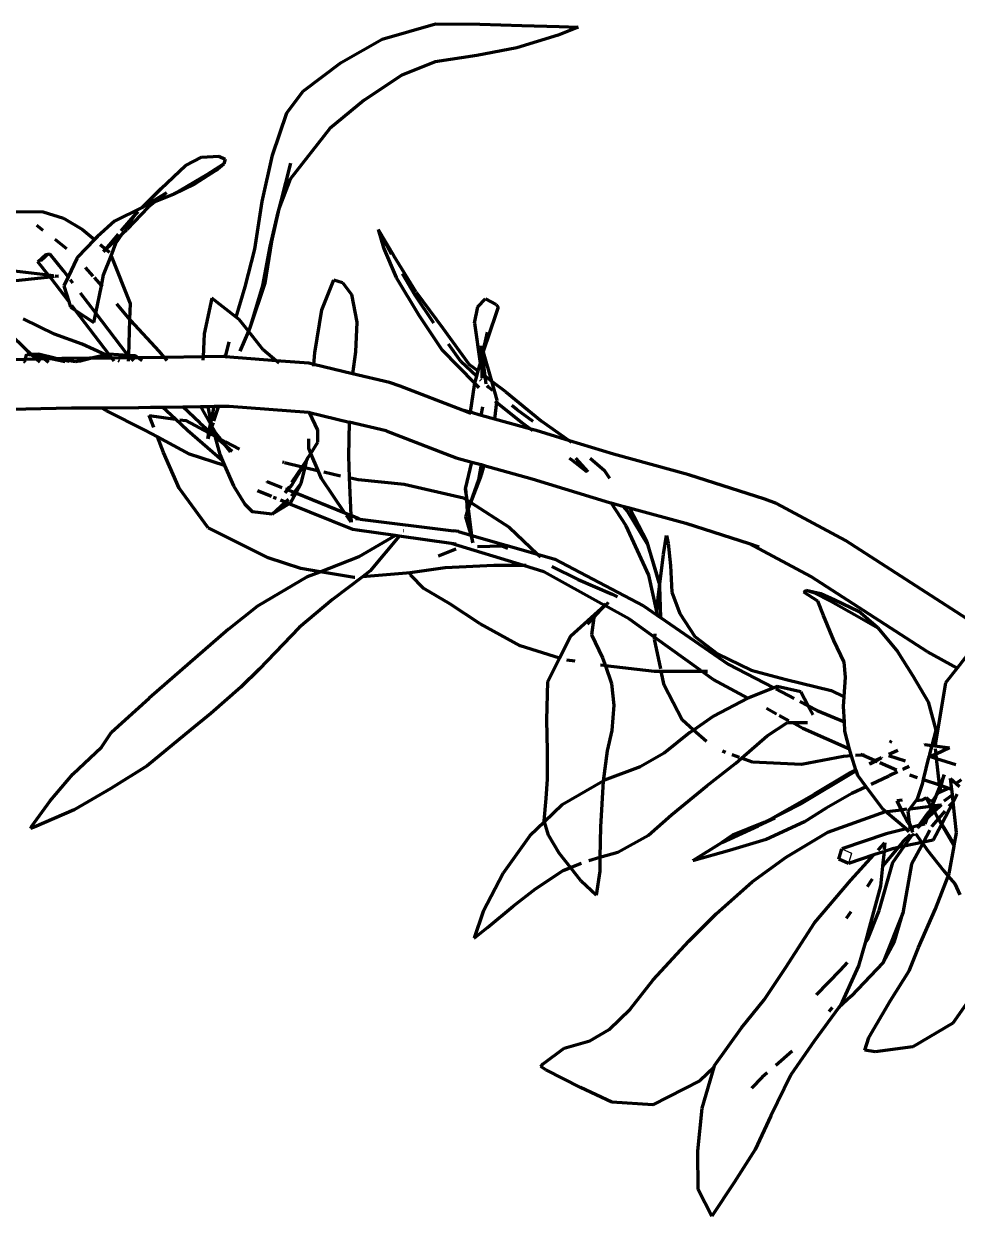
# Model space of a CAD drawing. Header units: millimetres. Extents: x 4307 to 31003, y 2809 to 20009.
# Drawn here: x 7816.6 to 7930.5, y 17349.3 to 17494.8 of the extents above; entities that cross this region are included whole.
import ezdxf

# ---------------------------------------------------------------- set-up
doc = ezdxf.new("R2010")
doc.units = ezdxf.units.MM
doc.layers.add('ProfileEdges', color=7, linetype='Continuous')

msp = doc.modelspace()

# ---------------------------------------------------------------- linework, layer by layer
for p, q in [((7819.78, 17466.75), (7818.79, 17465.86)), ((7818.79, 17465.86), (7818.31, 17465.77)), ((7916.43, 17394.14), (7917.6, 17393.6)), ((7917.6, 17393.6), (7917.23, 17392.33))]:
    msp.add_line(p, q)
at = {"layer": 'ProfileEdges', "lineweight": 211}
for p, q in [((7860.32, 17492.95), (7866.85, 17494.82)), ((7866.85, 17494.82), (7872.26, 17494.8)), ((7872.26, 17494.8), (7877.38, 17494.61)), ((7877.38, 17494.61), (7881.95, 17494.49)), ((7884.24, 17494.42), (7881.8, 17493.43)), ((7881.95, 17494.49), (7884.24, 17494.42)), ((7855.33, 17490.09), (7860.32, 17492.95)), ((7881.8, 17493.43), (7876.76, 17491.89)), ((7871.89, 17490.96), (7866.82, 17490.18)), ((7876.76, 17491.89), (7871.89, 17490.96)), ((7850.71, 17486.61), (7855.33, 17490.09)), ((7866.82, 17490.18), (7862.72, 17488.54)), ((7862.72, 17488.54), (7858.14, 17485.5)), ((7848.71, 17483.97), (7850.71, 17486.61)), ((7858.14, 17485.5), (7853.93, 17482.03)), ((7846.97, 17478.78), (7848.71, 17483.97)), ((7853.93, 17482.03), (7849.1, 17475.87)), ((7836.33, 17477.53), (7838.28, 17478.55)), ((7838.28, 17478.55), (7840.4, 17478.68)), ((7841.01, 17477.73), (7838.99, 17476.45)), ((7840.03, 17476.92), (7841.01, 17477.73)), ((7840.4, 17478.68), (7841.17, 17478.29)), ((7841.17, 17478.29), (7841.01, 17477.73)), ((7845.69, 17473.13), (7846.97, 17478.78)), ((7849.15, 17477.83), (7847.97, 17473.19)), ((7833.37, 17474.72), (7836.33, 17477.53)), ((7838.99, 17476.45), (7834.91, 17474.05)), ((7840.03, 17476.92), (7837.42, 17475.27)), ((7837.42, 17475.27), (7834.91, 17474.05)), ((7849.1, 17475.87), (7847.74, 17472.23)), ((7831.04, 17472.41), (7833.37, 17474.72)), ((7831.24, 17472.51), (7834.06, 17474.25)), ((7832.6, 17473.08), (7834.06, 17474.25)), ((7834.91, 17474.05), (7832.6, 17473.08)), ((7815.27, 17471.9), (7818.95, 17471.89)), ((7818.95, 17471.89), (7821.46, 17471.12)), ((7831.04, 17472.41), (7827.65, 17470.75)), ((7831.79, 17472.43), (7829.16, 17469.73)), ((7830.26, 17471.64), (7830.55, 17471.92)), ((7831.24, 17472.51), (7831.04, 17472.41)), ((7832.6, 17473.08), (7831.24, 17472.51)), ((7831.79, 17472.43), (7832.6, 17473.08)), ((7844.79, 17467.3), (7845.69, 17473.13)), ((7847.74, 17472.23), (7846.81, 17468.26)), ((7847.74, 17472.23), (7847.59, 17471.84)), ((7847.97, 17473.19), (7847.74, 17472.23)), ((7821.46, 17471.12), (7823.77, 17469.74)), ((7827.65, 17470.75), (7825.58, 17468.88)), ((7828.5, 17469.57), (7830.26, 17471.64)), ((7828.94, 17469.68), (7830.26, 17471.64)), ((7847.59, 17471.84), (7846.61, 17467.64)), ((7818.14, 17470.23), (7818.94, 17469.62)), ((7823.77, 17469.74), (7825.22, 17468.5)), ((7826.63, 17467.31), (7828.63, 17469.23)), ((7826.63, 17467.31), (7828.14, 17469.16)), ((7827.85, 17468.07), (7828.63, 17469.23)), ((7828.63, 17469.23), (7829.16, 17469.73)), ((7828.63, 17469.23), (7828.86, 17469.56)), ((7861.47, 17466.72), (7859.85, 17469.7)), ((7859.85, 17469.7), (7861.77, 17466.5)), ((7859.85, 17469.7), (7860.5, 17467.47)), ((7820.38, 17468.53), (7821.83, 17467.42)), ((7825.22, 17468.5), (7823.17, 17466.34)), ((7825.58, 17468.88), (7825.22, 17468.5)), ((7825.93, 17467.9), (7826.63, 17467.31)), ((7827.25, 17466.52), (7827.85, 17468.07)), ((7846.61, 17467.64), (7845.75, 17462.87)), ((7846.81, 17468.26), (7846.01, 17463.15)), ((7818.31, 17465.77), (7819.3, 17466.66)), ((7819.3, 17466.66), (7819.78, 17466.75)), ((7821.48, 17464.64), (7819.78, 17466.75)), ((7823.09, 17466.18), (7822, 17463.95)), ((7823.02, 17466.25), (7823.09, 17466.18)), ((7823.17, 17466.34), (7823.09, 17466.18)), ((7826.32, 17467.02), (7826.63, 17467.31)), ((7826.34, 17464.17), (7827.25, 17466.52)), ((7826.63, 17467.31), (7827.07, 17466.94)), ((7827.25, 17466.52), (7829.57, 17460.69)), ((7843.63, 17462.71), (7844.79, 17467.3)), ((7860.5, 17467.47), (7862.05, 17463.88)), ((7864.48, 17462.09), (7861.77, 17466.5)), ((7814.74, 17464.76), (7819.59, 17464.18)), ((7819.59, 17464.18), (7818.31, 17465.77)), ((7822, 17463.95), (7821.48, 17464.64)), ((7824.07, 17465.09), (7825.04, 17464.01)), ((7819.8, 17463.92), (7814.46, 17463.34)), ((7819.59, 17464.18), (7820.2, 17464.11)), ((7819.8, 17463.92), (7819.59, 17464.18)), ((7820.31, 17463.98), (7819.8, 17463.92)), ((7819.99, 17463.69), (7819.8, 17463.92)), ((7822.08, 17460.93), (7819.99, 17463.69)), ((7820.41, 17464.08), (7820.83, 17464.03)), ((7820.83, 17464.03), (7820.43, 17463.99)), ((7822, 17463.95), (7821.47, 17462.86)), ((7822.6, 17463.17), (7822.29, 17463.57)), ((7825.17, 17463.86), (7826.07, 17462.86)), ((7826.07, 17462.86), (7826.34, 17464.17)), ((7846.01, 17463.15), (7844.18, 17457.71)), ((7852.99, 17459.9), (7854.44, 17463.57)), ((7854.44, 17463.57), (7855.51, 17463.25)), ((7855.51, 17463.25), (7856.61, 17461.8)), ((7862.05, 17463.88), (7864.83, 17459.25)), ((7864.31, 17461.73), (7862.83, 17464.32)), ((7821.47, 17462.86), (7822.08, 17460.93)), ((7825.38, 17459.51), (7823.54, 17461.93)), ((7825.38, 17459.51), (7826.07, 17462.86)), ((7826.07, 17462.86), (7826.16, 17462.76)), ((7842.52, 17459.01), (7843.63, 17462.71)), ((7845.75, 17462.87), (7844.18, 17457.71)), ((7856.61, 17461.8), (7857.23, 17458.39)), ((7866.64, 17458.27), (7864.31, 17461.73)), ((7864.48, 17462.09), (7867.72, 17457.69)), ((7822.08, 17460.93), (7822.3, 17460.24)), ((7822.3, 17460.24), (7822.92, 17459.83)), ((7822.92, 17459.83), (7822.45, 17460.44)), ((7827.91, 17460.66), (7829.51, 17458.72)), ((7829.57, 17460.69), (7829.51, 17458.72)), ((7839.53, 17461.34), (7838.62, 17456.99)), ((7842.52, 17459.01), (7839.53, 17461.34)), ((7871.62, 17458.27), (7872, 17460.27)), ((7872, 17460.27), (7872.94, 17461.27)), ((7872.94, 17461.27), (7874.26, 17460.58)), ((7874.48, 17460.24), (7874.19, 17459.37)), ((7874.26, 17460.58), (7874.48, 17460.24)), ((7816.82, 17455.11), (7812.99, 17458.83)), ((7820.35, 17456.96), (7816.52, 17458.81)), ((7822.92, 17459.83), (7825.14, 17458.37)), ((7826.99, 17454.52), (7822.92, 17459.83)), ((7825.14, 17458.37), (7825.38, 17459.51)), ((7829.26, 17454.41), (7825.38, 17459.51)), ((7842.88, 17458.73), (7842.52, 17459.01)), ((7852.12, 17454.68), (7852.99, 17459.9)), ((7864.83, 17459.25), (7867.66, 17455.01)), ((7874.19, 17459.37), (7872.66, 17454.83)), ((7829.51, 17458.72), (7829.37, 17454.35)), ((7829.51, 17458.72), (7829.61, 17458.6)), ((7829.61, 17458.6), (7833.09, 17454.86)), ((7844.01, 17457.31), (7842.88, 17458.73)), ((7844.01, 17457.31), (7842.96, 17454.85)), ((7844.18, 17457.71), (7844.01, 17457.31)), ((7845.83, 17455.04), (7844.01, 17457.31)), ((7857.23, 17458.39), (7857.1, 17454.79)), ((7867.72, 17457.69), (7870.95, 17453.26)), ((7871.62, 17458.27), (7872.28, 17453.39)), ((7823.72, 17455.73), (7820.35, 17456.96)), ((7838.62, 17456.99), (7838.48, 17454.17)), ((7841.2, 17454.19), (7841.66, 17455.99)), ((7872.66, 17454.83), (7873.21, 17457.2)), ((7816.78, 17453.86), (7816.99, 17454.52)), ((7817.47, 17454.51), (7816.82, 17455.11)), ((7816.99, 17454.52), (7817.47, 17454.51)), ((7816.99, 17454.52), (7817.55, 17454.44)), ((7817.47, 17454.51), (7818.38, 17454.49)), ((7817.55, 17454.44), (7817.47, 17454.51)), ((7817.6, 17454.4), (7817.55, 17454.44)), ((7818.14, 17453.89), (7817.6, 17454.4)), ((7818.83, 17454.15), (7817.6, 17454.4)), ((7817.6, 17454.4), (7818.67, 17454.27)), ((7820.4, 17454.01), (7818.38, 17454.49)), ((7818.38, 17454.49), (7818.67, 17454.27)), ((7826.58, 17454.42), (7823.72, 17455.73)), ((7824.62, 17454), (7826.58, 17454.42)), ((7826.58, 17454.42), (7824.91, 17454)), ((7826.96, 17454.52), (7826.58, 17454.42)), ((7827.27, 17454.1), (7826.58, 17454.42)), ((7826.99, 17454.52), (7826.96, 17454.52)), ((7829.32, 17454.36), (7826.99, 17454.52)), ((7827.27, 17454.1), (7826.99, 17454.52)), ((7829.32, 17454.36), (7829.26, 17454.41)), ((7833.09, 17454.86), (7833.73, 17454.1)), ((7847.39, 17453.7), (7845.83, 17455.04)), ((7852.01, 17453.24), (7852.12, 17454.68)), ((7857.1, 17454.79), (7856.73, 17452.11)), ((7867.66, 17455.01), (7871.61, 17450.96)), ((7869.93, 17453.61), (7868.45, 17455.71)), ((7872.58, 17454.4), (7872.28, 17453.39)), ((7872.59, 17454.51), (7872.47, 17455.53)), ((7872.47, 17455.53), (7872.66, 17454.83)), ((7872.53, 17452.07), (7872.58, 17454.4)), ((7872.58, 17454.4), (7872.59, 17454.47)), ((7872.9, 17451.8), (7872.58, 17454.4)), ((7872.59, 17454.51), (7872.62, 17454.63)), ((7872.59, 17454.47), (7872.59, 17454.51)), ((7872.65, 17454.73), (7872.62, 17454.63)), ((7872.67, 17454.8), (7872.65, 17454.73)), ((7872.65, 17454.73), (7873.67, 17451.22)), ((7872.66, 17454.83), (7872.67, 17454.8)), ((7816.78, 17453.86), (7811.71, 17453.75)), ((7816.7, 17453.61), (7816.78, 17453.86)), ((7816.8, 17453.47), (7816.7, 17453.61)), ((7818.14, 17453.89), (7816.78, 17453.86)), ((7819.13, 17453.92), (7818.14, 17453.89)), ((7818.56, 17453.51), (7818.14, 17453.89)), ((7818.67, 17454.27), (7818.83, 17454.15)), ((7818.67, 17454.27), (7820.4, 17454.01)), ((7819.9, 17453.93), (7818.83, 17454.15)), ((7818.83, 17454.15), (7819.13, 17453.92)), ((7819.9, 17453.93), (7819.13, 17453.92)), ((7819.13, 17453.92), (7819.63, 17453.53)), ((7820.64, 17453.95), (7819.9, 17453.93)), ((7821.65, 17453.58), (7819.9, 17453.93)), ((7820.64, 17453.95), (7820.4, 17454.01)), ((7820.76, 17453.95), (7820.64, 17453.95)), ((7821.24, 17453.96), (7820.76, 17453.95)), ((7822.14, 17453.59), (7820.76, 17453.95)), ((7820.76, 17453.95), (7822.95, 17453.62)), ((7824.62, 17454), (7821.24, 17453.96)), ((7822.95, 17453.62), (7824.62, 17454)), ((7824.91, 17454), (7823.36, 17453.61)), ((7824.91, 17454), (7824.62, 17454)), ((7827.34, 17454.02), (7824.91, 17454)), ((7827.34, 17454.02), (7827.27, 17454.1)), ((7829.36, 17454.04), (7827.34, 17454.02)), ((7827.62, 17453.65), (7827.34, 17454.02)), ((7828.26, 17453.65), (7828.1, 17453.73)), ((7829.37, 17454.35), (7829.32, 17454.36)), ((7829.37, 17454.31), (7829.32, 17454.36)), ((7829.36, 17454.04), (7829.35, 17453.66)), ((7829.37, 17454.31), (7829.36, 17454.04)), ((7829.65, 17454.04), (7829.36, 17454.04)), ((7830.25, 17454.29), (7829.37, 17454.35)), ((7829.37, 17454.35), (7829.37, 17454.31)), ((7829.65, 17454.04), (7829.37, 17454.31)), ((7830.56, 17454.05), (7829.65, 17454.04)), ((7830.04, 17453.67), (7829.65, 17454.04)), ((7830.56, 17454.05), (7830.25, 17454.29)), ((7831.05, 17453.68), (7830.56, 17454.05)), ((7831, 17454.05), (7830.56, 17454.05)), ((7833.73, 17454.1), (7831, 17454.05)), ((7838.48, 17454.17), (7833.73, 17454.1)), ((7833.73, 17454.1), (7834.04, 17453.72)), ((7838.48, 17454.17), (7838.46, 17453.79)), ((7840.94, 17454.21), (7838.48, 17454.17)), ((7841.2, 17454.19), (7840.94, 17454.21)), ((7841.16, 17454.02), (7841.2, 17454.19)), ((7847.39, 17453.7), (7841.2, 17454.19)), ((7851.38, 17453.39), (7847.39, 17453.7)), ((7847.76, 17453.39), (7847.39, 17453.7)), ((7852.01, 17453.24), (7851.38, 17453.39)), ((7852, 17453.05), (7852.01, 17453.24)), ((7856.73, 17452.11), (7852.01, 17453.24)), ((7871.85, 17451.83), (7869.93, 17453.61)), ((7872.03, 17452.45), (7870.95, 17453.26)), ((7872.28, 17453.35), (7872.03, 17452.45)), ((7872.28, 17453.39), (7872.28, 17453.35)), ((7856.73, 17452.11), (7856.71, 17451.98)), ((7861.24, 17451.03), (7856.73, 17452.11)), ((7871.85, 17451.83), (7871.61, 17450.96)), ((7872.03, 17452.45), (7871.85, 17451.83)), ((7872.52, 17451.56), (7872.53, 17452.07)), ((7872.9, 17451.8), (7872.53, 17452.07)), ((7873.01, 17450.83), (7872.9, 17451.8)), ((7873.67, 17451.22), (7872.9, 17451.8)), ((7862.53, 17450.58), (7861.24, 17451.03)), ((7870.15, 17447.67), (7862.53, 17450.58)), ((7871.55, 17450.74), (7871.09, 17447.41)), ((7871.61, 17450.96), (7871.55, 17450.74)), ((7871.7, 17450.87), (7872.14, 17450.42)), ((7872.43, 17451.3), (7872.33, 17451.39)), ((7873.33, 17450.46), (7873.14, 17450.64)), ((7873.84, 17450.06), (7873.33, 17450.46)), ((7875.43, 17449.9), (7873.67, 17451.22)), ((7873.67, 17451.22), (7874.31, 17448.9)), ((7874.29, 17448.65), (7874.06, 17446.58)), ((7874.11, 17448.8), (7874.29, 17448.65)), ((7874.31, 17448.9), (7874.29, 17448.65)), ((7874.29, 17448.65), (7877.4, 17446.15)), ((7875.43, 17449.9), (7879.73, 17446.36)), ((7813.08, 17447.73), (7822.42, 17447.94)), ((7822.42, 17447.94), (7826.07, 17447.97)), ((7826.07, 17447.97), (7830.6, 17448.01)), ((7826.69, 17447.58), (7826.07, 17447.97)), ((7831.39, 17445.21), (7826.69, 17447.58)), ((7830.6, 17448.01), (7830.64, 17448.01)), ((7830.64, 17448.01), (7832.07, 17448.02)), ((7832.07, 17448.02), (7833.54, 17448.05)), ((7833.54, 17448.05), (7835.99, 17448.08)), ((7835.12, 17446.57), (7833.54, 17448.05)), ((7835.99, 17448.08), (7838.16, 17448.12)), ((7838.07, 17446.13), (7835.99, 17448.08)), ((7838.16, 17448.12), (7839.05, 17448.13)), ((7838.16, 17448.12), (7839.4, 17445.96)), ((7839.05, 17448.13), (7839.82, 17448.14)), ((7839.05, 17448.13), (7839.41, 17446.21)), ((7839.45, 17446.23), (7839.82, 17448.14)), ((7840.37, 17448.15), (7839.77, 17446.32)), ((7839.82, 17448.14), (7840.37, 17448.15)), ((7840.37, 17448.15), (7841.65, 17448.17)), ((7841.65, 17448.17), (7851.34, 17447.41)), ((7851.34, 17447.41), (7851.46, 17447.38)), ((7852.47, 17445.21), (7851.46, 17447.38)), ((7851.46, 17447.38), (7856.32, 17446.21)), ((7871.09, 17447.41), (7870.15, 17447.67)), ((7871.08, 17447.31), (7870.15, 17447.67)), ((7871.09, 17447.41), (7871.08, 17447.31)), ((7871.19, 17447.27), (7871.08, 17447.31)), ((7872.43, 17447.03), (7871.09, 17447.41)), ((7872.43, 17447.03), (7872.63, 17448.06)), ((7876.81, 17447.7), (7876.14, 17448.23)), ((7878.77, 17446.28), (7876.81, 17447.7)), ((7831.9, 17447.02), (7835.12, 17446.57)), ((7832.47, 17445.55), (7831.9, 17447.02)), ((7836.58, 17445.2), (7835.12, 17446.57)), ((7835.6, 17446.5), (7836.36, 17446.39)), ((7836.36, 17446.39), (7839.2, 17444.9)), ((7838.07, 17446.13), (7839.24, 17445.11)), ((7839.24, 17445.11), (7839.4, 17445.96)), ((7839.56, 17445.68), (7839.34, 17445.02)), ((7839.4, 17445.96), (7839.43, 17446.13)), ((7839.41, 17446.21), (7839.43, 17446.13)), ((7839.43, 17446.13), (7839.45, 17446.2)), ((7839.43, 17446.13), (7839.54, 17445.72)), ((7839.7, 17446.12), (7839.54, 17445.72)), ((7839.54, 17445.72), (7839.56, 17445.68)), ((7839.56, 17445.68), (7840.04, 17444.84)), ((7839.56, 17445.68), (7839.87, 17444.56)), ((7856.32, 17446.21), (7856.21, 17442.04)), ((7860.82, 17445.13), (7856.32, 17446.21)), ((7872.41, 17446.93), (7872.43, 17447.03)), ((7874.06, 17446.58), (7872.43, 17447.03)), ((7874.06, 17446.58), (7874.04, 17446.48)), ((7878.46, 17445.35), (7874.06, 17446.58)), ((7877.4, 17446.15), (7878.46, 17445.35)), ((7879.73, 17446.36), (7883.21, 17443.92)), ((7832.92, 17444.4), (7831.39, 17445.21)), ((7833.65, 17442.51), (7832.92, 17444.4)), ((7836.82, 17442.3), (7832.92, 17444.4)), ((7840.87, 17441.47), (7836.58, 17445.2)), ((7839.05, 17444.16), (7839.2, 17444.9)), ((7839.27, 17444.86), (7839.05, 17444.16)), ((7839.2, 17444.9), (7839.24, 17445.11)), ((7839.24, 17445.11), (7839.34, 17445.02)), ((7839.34, 17445.02), (7839.27, 17444.86)), ((7839.27, 17444.86), (7839.87, 17444.56)), ((7839.34, 17445.02), (7839.87, 17444.56)), ((7839.87, 17444.56), (7839.92, 17444.51)), ((7839.92, 17444.51), (7840.52, 17442.26)), ((7839.92, 17444.51), (7841.06, 17443.53)), ((7839.92, 17444.51), (7840.55, 17444.18)), ((7840.04, 17444.84), (7840.55, 17444.18)), ((7852.47, 17443.75), (7852.47, 17445.21)), ((7860.82, 17445.13), (7867.99, 17442.36)), ((7878.46, 17445.35), (7878.7, 17445.18)), ((7879.12, 17445.17), (7878.46, 17445.35)), ((7883.21, 17443.92), (7879.12, 17445.17)), ((7840.55, 17444.18), (7841.23, 17443.82)), ((7840.55, 17444.18), (7841.06, 17443.53)), ((7841.06, 17443.53), (7842.04, 17442.67)), ((7841.06, 17443.53), (7841.78, 17442.6)), ((7841.23, 17443.82), (7842.91, 17442.91)), ((7851.39, 17442.99), (7851.4, 17444.17)), ((7851.64, 17442.4), (7851.39, 17442.99)), ((7851.64, 17442.4), (7852.47, 17443.75)), ((7888.55, 17442.3), (7883.21, 17443.92)), ((7883.21, 17443.92), (7883.42, 17443.78)), ((7835.55, 17438.13), (7833.65, 17442.51)), ((7841.1, 17440.93), (7836.82, 17442.3)), ((7840.52, 17442.26), (7840.87, 17441.47)), ((7840.87, 17441.47), (7841.1, 17440.93)), ((7848.17, 17441.36), (7848.32, 17441.32)), ((7848.43, 17441.3), (7850.56, 17440.77)), ((7851.15, 17441.6), (7850.56, 17440.77)), ((7851.15, 17441.6), (7850.64, 17440.75)), ((7850.93, 17440.68), (7851.15, 17441.6)), ((7851.18, 17441.72), (7851.15, 17441.6)), ((7851.18, 17441.72), (7851.64, 17442.4)), ((7852.51, 17440.29), (7851.64, 17442.4)), ((7856.21, 17442.04), (7856.32, 17439.44)), ((7867.99, 17442.36), (7869.38, 17441.86)), ((7869.38, 17441.86), (7871.26, 17441.34)), ((7870.52, 17438.05), (7871.26, 17441.34)), ((7871.26, 17441.34), (7872.4, 17441.02)), ((7883.15, 17441.81), (7883.34, 17441.67)), ((7883.34, 17441.67), (7885.27, 17440.2)), ((7885.46, 17440.14), (7883.99, 17441.82)), ((7885.72, 17441.83), (7887.46, 17440.29)), ((7897.78, 17439.78), (7888.55, 17442.3)), ((7841.1, 17440.93), (7842.2, 17438.45)), ((7850.56, 17440.77), (7849.29, 17438.83)), ((7850.64, 17440.75), (7849.31, 17438.57)), ((7850.46, 17438.77), (7850.93, 17440.68)), ((7850.56, 17440.77), (7850.64, 17440.75)), ((7850.64, 17440.75), (7850.93, 17440.68)), ((7850.93, 17440.68), (7852.45, 17440.31)), ((7852.45, 17440.31), (7852.51, 17440.29)), ((7852.92, 17439.32), (7852.51, 17440.29)), ((7853.21, 17440.14), (7855.27, 17439.67)), ((7872.4, 17441.02), (7872.08, 17439.17)), ((7872.4, 17441.02), (7872.78, 17440.91)), ((7872.45, 17439.78), (7872.78, 17440.91)), ((7872.78, 17440.91), (7878.63, 17439.28)), ((7888.12, 17439.33), (7887.46, 17440.29)), ((7842.2, 17438.45), (7843.59, 17436.19)), ((7846.25, 17439.01), (7846.32, 17438.94)), ((7848.15, 17438.2), (7846.32, 17438.94)), ((7849.31, 17438.57), (7848.78, 17437.95)), ((7849.58, 17437.63), (7850.46, 17438.77)), ((7849.8, 17437.54), (7850.46, 17438.77)), ((7855.78, 17435.11), (7852.92, 17439.32)), ((7856.32, 17439.44), (7857.4, 17439.2)), ((7856.32, 17439.44), (7856.51, 17434.82)), ((7857.4, 17439.2), (7863.02, 17438.63)), ((7863.02, 17438.63), (7870.26, 17436.96)), ((7872.08, 17439.17), (7871.11, 17436.41)), ((7871.16, 17436.38), (7872.45, 17439.78)), ((7878.63, 17439.28), (7888.09, 17436.4)), ((7907.05, 17436.79), (7897.78, 17439.78)), ((7839.09, 17433.31), (7835.55, 17438.13)), ((7846.81, 17437.12), (7845.12, 17437.81)), ((7847.44, 17436.87), (7847.06, 17437.02)), ((7848.73, 17437.97), (7848.47, 17437.58)), ((7848.78, 17437.95), (7848.47, 17437.58)), ((7848.73, 17437.97), (7848.55, 17438.04)), ((7848.97, 17438.33), (7848.73, 17437.97)), ((7848.78, 17437.95), (7848.73, 17437.97)), ((7849.58, 17437.63), (7848.78, 17437.95)), ((7849.15, 17436.34), (7849.8, 17437.54)), ((7849.26, 17437.21), (7849.58, 17437.63)), ((7849.8, 17437.54), (7849.58, 17437.63)), ((7855.78, 17435.11), (7849.8, 17437.54)), ((7870.26, 17436.96), (7870.62, 17436.73)), ((7870.52, 17438.05), (7870.62, 17436.73)), ((7870.71, 17436.67), (7870.52, 17438.05)), ((7843.59, 17436.19), (7844.53, 17435.28)), ((7846.91, 17434.97), (7848.5, 17436.44)), ((7848.99, 17436.24), (7846.91, 17434.97)), ((7848.5, 17436.44), (7847.93, 17436.67)), ((7848.5, 17436.44), (7848.89, 17436.81)), ((7848.99, 17436.24), (7848.5, 17436.44)), ((7849.15, 17436.34), (7848.99, 17436.24)), ((7856.76, 17433.09), (7848.99, 17436.24)), ((7870.62, 17436.73), (7870.72, 17435.32)), ((7870.62, 17436.73), (7870.71, 17436.67)), ((7870.71, 17436.67), (7871.11, 17436.41)), ((7870.85, 17435.66), (7870.71, 17436.67)), ((7870.86, 17435.59), (7870.72, 17435.32)), ((7871.11, 17436.41), (7870.85, 17435.66)), ((7870.85, 17435.66), (7871.16, 17436.38)), ((7870.85, 17435.66), (7870.86, 17435.59)), ((7871.29, 17432.38), (7870.86, 17435.59)), ((7871.16, 17436.38), (7875.85, 17433.37)), ((7888.09, 17436.4), (7888.29, 17436.35)), ((7890.12, 17433.56), (7888.29, 17436.35)), ((7888.29, 17436.35), (7889.72, 17435.96)), ((7889.72, 17435.96), (7890.27, 17435.32)), ((7889.72, 17435.96), (7890.51, 17435.74)), ((7890.51, 17435.74), (7892.68, 17431.61)), ((7890.51, 17435.74), (7897.39, 17433.86)), ((7908.47, 17436.28), (7907.05, 17436.79)), ((7916.89, 17431.77), (7908.47, 17436.28)), ((7846.91, 17434.97), (7844.53, 17435.28)), ((7856.51, 17434.82), (7855.78, 17435.11)), ((7856.54, 17433.99), (7855.97, 17434.83)), ((7857.49, 17434.41), (7856.51, 17434.82)), ((7856.52, 17434.68), (7856.54, 17433.99)), ((7857.1, 17434.46), (7857.49, 17434.41)), ((7857.54, 17434.4), (7857.49, 17434.41)), ((7857.54, 17434.4), (7857.61, 17434.37)), ((7857.61, 17434.37), (7869.03, 17432.94)), ((7870.72, 17435.32), (7870.5, 17434.67)), ((7870.5, 17434.67), (7871.14, 17432.42)), ((7890.27, 17435.32), (7892.7, 17431.27)), ((7846.44, 17429.63), (7839.09, 17433.31)), ((7857.27, 17433.01), (7856.76, 17433.09)), ((7861.92, 17432.36), (7857.27, 17433.01)), ((7862.97, 17432.96), (7862.95, 17432.94)), ((7869.65, 17432.85), (7869.03, 17432.94)), ((7869.65, 17432.85), (7871.14, 17432.42)), ((7875.85, 17433.37), (7879.29, 17430.1)), ((7892.87, 17427.51), (7890.12, 17433.56)), ((7897.39, 17433.86), (7905.11, 17431.38)), ((7857.52, 17429.81), (7861.92, 17432.36)), ((7862.41, 17432.29), (7858.89, 17428.06)), ((7862.41, 17432.29), (7861.92, 17432.36)), ((7868.76, 17431.4), (7862.41, 17432.29)), ((7877.58, 17428.7), (7868.76, 17431.4)), ((7869.34, 17431.32), (7868.76, 17431.4)), ((7871.14, 17432.42), (7871.41, 17431.47)), ((7871.14, 17432.42), (7871.29, 17432.38)), ((7871.41, 17431.47), (7871.29, 17432.38)), ((7871.29, 17432.38), (7879.29, 17430.1)), ((7894.15, 17426.58), (7892.68, 17431.61)), ((7892.7, 17431.27), (7894.15, 17426.58)), ((7894.65, 17430.09), (7895.02, 17432.39)), ((7895.02, 17432.39), (7895.22, 17431.43)), ((7895.22, 17431.43), (7895.53, 17428.73)), ((7905.11, 17431.38), (7912.64, 17427.35)), ((7905.11, 17431.38), (7906.3, 17430.99)), ((7931.66, 17422.25), (7916.89, 17431.77)), ((7852.76, 17427.95), (7857.52, 17429.81)), ((7867.23, 17429.9), (7869.38, 17430.75)), ((7871.97, 17431.04), (7875, 17431.09)), ((7875, 17431.09), (7875.69, 17430.81)), ((7879.29, 17430.1), (7879.65, 17429.76)), ((7879.29, 17430.1), (7881.39, 17429.5)), ((7894.17, 17426.15), (7894.65, 17430.09)), ((7850.41, 17428.35), (7846.44, 17429.63)), ((7852.76, 17427.95), (7850.41, 17428.35)), ((7868.01, 17428.44), (7863.76, 17427.83)), ((7873.97, 17428.71), (7868.01, 17428.44)), ((7877.58, 17428.7), (7873.97, 17428.71)), ((7880.05, 17427.95), (7877.58, 17428.7)), ((7877.92, 17428.7), (7877.58, 17428.7)), ((7881.06, 17428.6), (7884.25, 17427.01)), ((7892.22, 17423.8), (7881.39, 17429.5)), ((7895.53, 17428.73), (7895.7, 17425.46)), ((7845.16, 17423.8), (7851.22, 17427.35)), ((7851.22, 17427.35), (7852.76, 17427.95)), ((7856.93, 17427.24), (7852.76, 17427.95)), ((7857.92, 17427.32), (7854.26, 17424.55)), ((7857, 17427.25), (7856.93, 17427.24)), ((7858.89, 17428.06), (7857.92, 17427.32)), ((7863.31, 17427.76), (7857.92, 17427.32)), ((7863.76, 17427.83), (7863.31, 17427.76)), ((7863.82, 17427.51), (7863.76, 17427.83)), ((7865.41, 17425.92), (7863.82, 17427.51)), ((7887.47, 17423.83), (7880.05, 17427.95)), ((7884.25, 17427.01), (7888.4, 17425.23)), ((7893.86, 17423.1), (7892.87, 17427.51)), ((7926.88, 17418.18), (7912.64, 17427.35)), ((7868.58, 17424.02), (7865.41, 17425.92)), ((7894.01, 17424.8), (7894.17, 17426.15)), ((7894.15, 17426.58), (7894.17, 17426.15)), ((7894.17, 17426.15), (7894.32, 17422.35)), ((7895.7, 17425.46), (7896.65, 17422.84)), ((7911.79, 17425.46), (7912.07, 17425.69)), ((7913.51, 17424.35), (7911.79, 17425.46)), ((7912.07, 17425.69), (7913.85, 17425.3)), ((7912.07, 17425.69), (7913, 17425.42)), ((7913, 17425.42), (7915.09, 17424.36)), ((7913.85, 17425.3), (7915.56, 17424.52)), ((7854.26, 17424.55), (7850.19, 17421.15)), ((7872.29, 17421.61), (7868.58, 17424.02)), ((7883.36, 17420.12), (7887.47, 17423.83)), ((7887.47, 17423.83), (7887.69, 17424.03)), ((7887.52, 17423.81), (7887.47, 17423.83)), ((7887.74, 17424), (7887.52, 17423.81)), ((7887.9, 17424.18), (7887.74, 17424)), ((7888.4, 17425.23), (7889.07, 17424.9)), ((7893.86, 17423.1), (7894.01, 17424.8)), ((7914.21, 17422.59), (7913.51, 17424.35)), ((7915.09, 17424.36), (7917.98, 17422.72)), ((7915.56, 17424.52), (7918.47, 17423.13)), ((7841.57, 17420.92), (7845.16, 17423.8)), ((7885.39, 17421.58), (7886.18, 17422.48)), ((7885.39, 17421.58), (7886.17, 17422.38)), ((7886.17, 17422.38), (7885.9, 17420.26)), ((7886.17, 17422.38), (7887.52, 17423.81)), ((7886.18, 17422.48), (7886.17, 17422.38)), ((7887.52, 17423.81), (7886.18, 17422.48)), ((7890.52, 17422.15), (7887.52, 17423.81)), ((7892.22, 17423.8), (7893.83, 17422.68)), ((7893.83, 17422.68), (7893.86, 17423.1)), ((7893.83, 17422.68), (7893.98, 17422.58)), ((7893.98, 17422.58), (7893.86, 17423.1)), ((7893.98, 17422.58), (7894.32, 17422.35)), ((7896.65, 17422.84), (7898.51, 17420.05)), ((7915.45, 17419.56), (7914.21, 17422.59)), ((7917.98, 17422.72), (7920.83, 17421.12)), ((7920.83, 17421.12), (7918.47, 17423.13)), ((7841.57, 17420.92), (7831.9, 17412.51)), ((7850.19, 17421.15), (7845.32, 17416.05)), ((7877.18, 17418.89), (7872.29, 17421.61)), ((7893.6, 17419.93), (7890.52, 17422.15)), ((7894.32, 17422.35), (7902.56, 17416.67)), ((7920.83, 17421.12), (7923.21, 17418.22)), ((7881.99, 17417.41), (7883.36, 17420.12)), ((7885.9, 17420.26), (7887.24, 17417.42)), ((7893.58, 17419.72), (7893.6, 17419.93)), ((7894.33, 17416.08), (7893.58, 17419.72)), ((7893.6, 17419.93), (7893.64, 17420.36)), ((7899.21, 17415.89), (7893.6, 17419.93)), ((7898.51, 17420.05), (7901.27, 17417.92)), ((7916.71, 17416.9), (7915.45, 17419.56)), ((7881.99, 17417.41), (7877.18, 17418.89)), ((7923.21, 17418.22), (7925.08, 17415.25)), ((7930.49, 17416.16), (7926.88, 17418.18)), ((7932.45, 17418.7), (7930.49, 17416.16)), ((7880.54, 17414.57), (7881.99, 17417.41)), ((7883.87, 17417.02), (7882.88, 17417.16)), ((7887.46, 17416.49), (7886.98, 17416.56)), ((7887.24, 17417.42), (7887.57, 17416.48)), ((7901.27, 17417.92), (7905.35, 17415.95)), ((7902.56, 17416.67), (7908.12, 17413.78)), ((7916.88, 17415.08), (7916.71, 17416.9)), ((7845.32, 17416.05), (7843.1, 17413.88)), ((7887.57, 17416.48), (7887.46, 17416.49)), ((7893.57, 17415.78), (7887.57, 17416.48)), ((7887.57, 17416.48), (7888.34, 17414.29)), ((7894.39, 17415.78), (7893.57, 17415.78)), ((7894.73, 17414.11), (7894.39, 17415.78)), ((7899.37, 17415.77), (7894.39, 17415.78)), ((7900.71, 17414.8), (7899.37, 17415.77)), ((7900.05, 17415.77), (7899.37, 17415.77)), ((7905.35, 17415.95), (7909.65, 17414.8)), ((7925.08, 17415.25), (7926.95, 17412.07)), ((7930.49, 17416.16), (7929.1, 17414.37)), ((7843.1, 17413.88), (7839.44, 17410.66)), ((7880.42, 17409.84), (7880.54, 17414.57)), ((7888.34, 17414.29), (7888.61, 17411.65)), ((7896.96, 17409.87), (7894.73, 17414.11)), ((7904.94, 17412.5), (7900.71, 17414.8)), ((7908.12, 17413.78), (7904.94, 17412.5)), ((7908.52, 17413.94), (7908.12, 17413.78)), ((7908.38, 17413.65), (7910.62, 17412.49)), ((7911.43, 17413.27), (7908.52, 17413.94)), ((7909.65, 17414.8), (7915.14, 17413.47)), ((7916.71, 17412.66), (7916.88, 17415.08)), ((7929.1, 17414.37), (7927.82, 17406.84)), ((7827.3, 17408.37), (7831.9, 17412.51)), ((7904.94, 17412.5), (7900.77, 17410.31)), ((7912.33, 17411.6), (7911.43, 17413.27)), ((7915.14, 17413.47), (7916.71, 17412.66)), ((7916.63, 17411.52), (7916.71, 17412.66)), ((7888.61, 17411.65), (7888.38, 17408.58)), ((7908.46, 17410.58), (7907.25, 17411.24)), ((7911.3, 17412.13), (7912.33, 17411.6)), ((7912.33, 17411.6), (7913.44, 17411.02)), ((7912.94, 17410.47), (7912.33, 17411.6)), ((7913.44, 17411.02), (7916.74, 17409.62)), ((7916.74, 17409.62), (7916.63, 17411.52)), ((7926.95, 17412.07), (7927.9, 17408.6)), ((7839.44, 17410.66), (7836.99, 17408.65)), ((7880.52, 17406.15), (7880.42, 17409.84)), ((7898.33, 17408.63), (7896.96, 17409.87)), ((7900.77, 17410.31), (7898.33, 17408.63)), ((7907.31, 17407.91), (7909.8, 17409.53)), ((7909.97, 17409.75), (7908.8, 17410.39)), ((7909.8, 17409.53), (7910.37, 17409.53)), ((7910.37, 17409.53), (7912.25, 17409.54)), ((7911.68, 17408.82), (7910.37, 17409.53)), ((7916.8, 17408.47), (7916.74, 17409.62)), ((7826.08, 17406.55), (7827.3, 17408.37)), ((7836.99, 17408.65), (7831.66, 17404.27)), ((7888.38, 17408.58), (7887.81, 17406.09)), ((7897.88, 17408.32), (7894.77, 17405.81)), ((7898.33, 17408.63), (7897.88, 17408.32)), ((7899.9, 17407.21), (7898.33, 17408.63)), ((7904.2, 17405.18), (7907.31, 17407.91)), ((7917.37, 17406.28), (7911.68, 17408.82)), ((7917.37, 17406.28), (7916.8, 17408.47)), ((7927.9, 17408.6), (7927.4, 17406.74)), ((7822.58, 17403.24), (7826.08, 17406.55)), ((7922.23, 17407.29), (7922.53, 17407.16)), ((7926.46, 17406.83), (7926.55, 17406.85)), ((7926.55, 17406.85), (7927.4, 17406.74)), ((7927.4, 17406.74), (7927.16, 17405.85)), ((7927.4, 17406.74), (7927.84, 17406.68)), ((7927.84, 17406.68), (7927.82, 17406.84)), ((7927.84, 17406.68), (7929.56, 17406.44)), ((7929.56, 17406.44), (7927.95, 17405.7)), ((7880.51, 17402.65), (7880.52, 17406.15)), ((7887.81, 17406.09), (7887.31, 17402.39)), ((7894.77, 17405.81), (7891.83, 17404.13)), ((7902.23, 17405.9), (7901.88, 17406.03)), ((7903.93, 17405.28), (7903.04, 17405.61)), ((7903.5, 17404.58), (7904.2, 17405.18)), ((7905.54, 17404.69), (7904.2, 17405.18)), ((7916.62, 17405.38), (7911.53, 17404.42)), ((7917.61, 17405.46), (7916.62, 17405.38)), ((7917.47, 17405.9), (7917.37, 17406.28)), ((7917.61, 17405.46), (7917.47, 17405.9)), ((7918.16, 17403.77), (7917.61, 17405.46)), ((7918.95, 17405.57), (7918.12, 17405.5)), ((7918.95, 17405.57), (7918.72, 17405.67)), ((7919.19, 17405.59), (7918.95, 17405.57)), ((7920.51, 17404.87), (7918.95, 17405.57)), ((7921.26, 17405.22), (7920.51, 17404.87)), ((7920.58, 17404.84), (7921.26, 17405.22)), ((7921.26, 17405.22), (7921.33, 17405.21)), ((7924.2, 17404.82), (7922.15, 17405.47)), ((7923.25, 17406.15), (7922.16, 17405.64)), ((7927.02, 17405.27), (7926.36, 17402.59)), ((7927.07, 17405.45), (7927.02, 17405.27)), ((7927.27, 17405.38), (7927.02, 17405.27)), ((7927.16, 17405.85), (7927.07, 17405.45)), ((7927.07, 17405.45), (7927.27, 17405.38)), ((7927.95, 17405.7), (7927.27, 17405.38)), ((7927.27, 17405.38), (7928, 17405.15)), ((7927.95, 17405.7), (7927.87, 17406.34)), ((7928, 17405.15), (7927.95, 17405.7)), ((7928, 17405.15), (7930.36, 17404.41)), ((7928.36, 17401.92), (7928, 17405.15)), ((7831.66, 17404.27), (7827.22, 17401.51)), ((7891.83, 17404.13), (7887.47, 17402.51)), ((7899.96, 17401.8), (7903.5, 17404.58)), ((7911.53, 17404.42), (7905.54, 17404.69)), ((7911.44, 17399.64), (7918, 17403.57)), ((7918.16, 17403.77), (7917.41, 17403.42)), ((7918, 17403.57), (7918.2, 17403.67)), ((7918.2, 17403.67), (7918.16, 17403.77)), ((7918.4, 17403.06), (7918.2, 17403.67)), ((7920.51, 17404.87), (7919.75, 17404.51)), ((7919.83, 17404.47), (7920.58, 17404.84)), ((7920.58, 17404.84), (7920.51, 17404.87)), ((7920.79, 17404.75), (7920.58, 17404.84)), ((7923.09, 17403.72), (7921.05, 17404.63)), ((7923.24, 17403.52), (7922.19, 17403.02)), ((7924.03, 17403.89), (7923.83, 17403.8)), ((7924.66, 17404.19), (7924.03, 17403.89)), ((7819.8, 17399.97), (7822.58, 17403.24)), ((7880.35, 17400.28), (7880.51, 17402.65)), ((7887.31, 17402.39), (7882.29, 17399.49)), ((7887.31, 17402.39), (7886.98, 17396.83)), ((7887.47, 17402.51), (7887.31, 17402.39)), ((7917.41, 17403.42), (7913.04, 17400.79)), ((7919.4, 17401.7), (7918.4, 17403.06)), ((7922.15, 17403.01), (7920.03, 17402)), ((7924.69, 17403.15), (7925.63, 17402.84)), ((7926.22, 17402.01), (7925.62, 17400.17)), ((7926.36, 17402.59), (7926.22, 17402.01)), ((7926.36, 17402.59), (7928.36, 17401.92)), ((7928.94, 17403.18), (7928.43, 17401.89)), ((7928.57, 17401.85), (7928.94, 17403.18)), ((7929.7, 17402.73), (7930.39, 17402.09)), ((7929.82, 17401.65), (7929.7, 17402.73)), ((7930.39, 17402.09), (7930.23, 17401.96)), ((7931.01, 17402.56), (7930.39, 17402.09)), ((7930.39, 17402.09), (7930.78, 17401.73)), ((7827.22, 17401.51), (7822.74, 17398.88)), ((7895.66, 17398.28), (7899.96, 17401.8)), ((7907.2, 17397.45), (7913.04, 17400.79)), ((7917.66, 17400.88), (7914.53, 17399.09)), ((7919.4, 17401.7), (7917.66, 17400.88)), ((7921.48, 17398.91), (7919.4, 17401.7)), ((7927.9, 17400.56), (7927.43, 17399.37)), ((7927.9, 17400.56), (7927.51, 17399.99)), ((7928.38, 17401.76), (7927.9, 17400.56)), ((7928.16, 17400.93), (7927.9, 17400.56)), ((7929.31, 17401.45), (7928.16, 17400.93)), ((7928.38, 17401.76), (7928.36, 17401.92)), ((7928.36, 17401.92), (7928.43, 17401.89)), ((7928.43, 17401.89), (7928.38, 17401.76)), ((7928.42, 17401.33), (7928.38, 17401.76)), ((7928.42, 17401.33), (7928.57, 17401.85)), ((7928.43, 17401.89), (7928.57, 17401.85)), ((7928.57, 17401.85), (7929.57, 17401.51)), ((7928.92, 17399.99), (7929.92, 17400.71)), ((7929.57, 17401.51), (7929.31, 17401.45)), ((7929.66, 17401.53), (7929.57, 17401.51)), ((7929.57, 17401.51), (7929.84, 17401.42)), ((7929.82, 17401.65), (7929.66, 17401.53)), ((7929.84, 17401.42), (7929.82, 17401.65)), ((7929.92, 17400.71), (7929.84, 17401.42)), ((7930.01, 17399.87), (7929.92, 17400.71)), ((7930.52, 17400.78), (7930.01, 17399.87)), ((7817.56, 17396.87), (7819.8, 17399.97)), ((7880.09, 17397.56), (7880.35, 17400.28)), ((7882.29, 17399.49), (7880.13, 17397.42)), ((7907.2, 17397.45), (7911.44, 17399.64)), ((7923.78, 17400.06), (7923.14, 17400)), ((7923.14, 17400), (7923.69, 17398.9)), ((7925.48, 17399.99), (7924.73, 17399.03)), ((7924.73, 17399.03), (7927.31, 17399.35)), ((7925.62, 17400.17), (7925.48, 17399.99)), ((7926.21, 17400.07), (7925.48, 17399.99)), ((7926.71, 17400.34), (7926.21, 17400.07)), ((7927.22, 17399.93), (7926.71, 17400.34)), ((7927.31, 17399.35), (7926.71, 17400.34)), ((7927.38, 17399.24), (7927.19, 17398.74)), ((7927.51, 17399.99), (7927.22, 17399.93)), ((7927.31, 17399.35), (7927.43, 17399.37)), ((7927.38, 17399.24), (7927.31, 17399.35)), ((7927.43, 17399.37), (7927.38, 17399.24)), ((7927.53, 17398.99), (7927.38, 17399.24)), ((7927.43, 17399.37), (7928.16, 17399.44)), ((7927.53, 17398.99), (7928.16, 17399.44)), ((7928.6, 17399.51), (7927.73, 17398.67)), ((7928.16, 17399.44), (7928.6, 17399.51)), ((7930.02, 17399.82), (7928.63, 17397.19)), ((7930.02, 17399.82), (7929.5, 17399.29)), ((7930.01, 17399.87), (7930.02, 17399.82)), ((7930.42, 17396.07), (7930.02, 17399.82)), ((7822.74, 17398.88), (7817.86, 17396.77)), ((7892.82, 17395.78), (7895.66, 17398.28)), ((7908.26, 17397.88), (7906.23, 17396.95)), ((7908.26, 17397.88), (7907.2, 17397.45)), ((7914.53, 17399.09), (7911.88, 17397.44)), ((7914.73, 17396.18), (7921.76, 17398.67)), ((7921.76, 17398.67), (7921.48, 17398.91)), ((7924.28, 17396.57), (7921.76, 17398.67)), ((7922, 17398.69), (7923.69, 17398.9)), ((7923.69, 17398.9), (7924.37, 17398.99)), ((7923.69, 17398.9), (7924.49, 17397.33)), ((7924.73, 17399.03), (7924.5, 17398.74)), ((7924.5, 17398.74), (7924.64, 17397.35)), ((7925.84, 17396.97), (7927, 17398.61)), ((7926.82, 17397.8), (7925.98, 17397)), ((7926.82, 17397.8), (7926.56, 17397.15)), ((7927.19, 17398.74), (7926.82, 17397.8)), ((7927.73, 17398.67), (7926.82, 17397.8)), ((7927, 17398.61), (7927.19, 17398.74)), ((7927.19, 17398.74), (7927.53, 17398.99)), ((7928.19, 17397.78), (7927.45, 17396.93)), ((7927.73, 17398.67), (7927.53, 17398.99)), ((7928.24, 17397.84), (7927.73, 17398.67)), ((7927.73, 17398.67), (7928.19, 17397.78)), ((7928.24, 17397.84), (7928.19, 17397.78)), ((7928.19, 17397.78), (7928.59, 17397.1)), ((7929.01, 17398.72), (7928.24, 17397.84)), ((7928.63, 17397.19), (7928.24, 17397.84)), ((7817.43, 17396.6), (7817.56, 17396.87)), ((7817.86, 17396.77), (7817.43, 17396.6)), ((7880.13, 17397.42), (7878.37, 17395.73)), ((7880.13, 17397.42), (7880.09, 17397.56)), ((7880.64, 17395.8), (7880.13, 17397.42)), ((7886.98, 17396.83), (7886.91, 17393.1)), ((7901.79, 17394.92), (7906.23, 17396.95)), ((7906.91, 17397.33), (7903.07, 17395.79)), ((7906.23, 17396.95), (7906.91, 17397.33)), ((7906.91, 17397.33), (7907.2, 17397.45)), ((7911.88, 17397.44), (7907.2, 17395.27)), ((7924.28, 17396.57), (7921.83, 17395.95)), ((7924.64, 17396.22), (7924.28, 17396.57)), ((7924.49, 17397.33), (7924.8, 17396.89)), ((7924.86, 17396.72), (7924.55, 17396.64)), ((7924.64, 17397.35), (7924.8, 17396.89)), ((7924.8, 17396.89), (7924.91, 17396.73)), ((7924.8, 17396.89), (7924.86, 17396.72)), ((7924.91, 17396.73), (7924.86, 17396.72)), ((7924.86, 17396.72), (7925.05, 17396.17)), ((7925.84, 17396.97), (7924.91, 17396.73)), ((7924.91, 17396.73), (7925.11, 17396.44)), ((7925.66, 17396.71), (7925.69, 17396.73)), ((7925.98, 17397), (7925.69, 17396.73)), ((7925.69, 17396.73), (7925.84, 17396.97)), ((7925.98, 17397), (7925.84, 17396.97)), ((7926.56, 17397.15), (7925.98, 17397)), ((7927.16, 17396.39), (7926.38, 17394.93)), ((7927.45, 17396.93), (7927.39, 17396.82)), ((7928.59, 17397.1), (7927.57, 17395.17)), ((7928.63, 17397.19), (7928.59, 17397.1)), ((7928.59, 17397.1), (7930.13, 17394.45)), ((7929.79, 17395.3), (7928.63, 17397.19)), ((7878.37, 17395.73), (7875.11, 17391.16)), ((7881.95, 17393.58), (7880.64, 17395.8)), ((7889.08, 17393.73), (7892.82, 17395.78)), ((7898.33, 17392.74), (7901.79, 17394.92)), ((7903.07, 17395.79), (7901.79, 17394.92)), ((7907.2, 17395.27), (7902.74, 17393.93)), ((7909.64, 17393.11), (7914.73, 17396.18)), ((7921.83, 17395.95), (7916.43, 17394.14)), ((7920.86, 17393.96), (7921.69, 17394.87)), ((7921.69, 17394.87), (7921.61, 17394.04)), ((7923.89, 17394.99), (7923.3, 17394.29)), ((7924.76, 17395.83), (7923.89, 17394.99)), ((7924.05, 17394.44), (7925.06, 17395.86)), ((7926.21, 17394.89), (7924.05, 17394.44)), ((7926.3, 17394.77), (7924.95, 17392.25)), ((7925.06, 17395.86), (7925.02, 17395.89)), ((7925.21, 17395.73), (7925.06, 17395.86)), ((7925.14, 17395.92), (7925.21, 17395.73)), ((7925.44, 17395.99), (7926.21, 17394.89)), ((7926.38, 17394.93), (7926.21, 17394.89)), ((7926.21, 17394.89), (7926.3, 17394.77)), ((7926.38, 17394.93), (7926.3, 17394.77)), ((7926.3, 17394.77), (7926.84, 17394.01)), ((7927.57, 17395.17), (7926.38, 17394.93)), ((7930.14, 17394.52), (7929.79, 17395.3)), ((7930.14, 17394.52), (7930.42, 17396.07)), ((7883.31, 17391.84), (7881.95, 17393.58)), ((7886.91, 17393.1), (7889.08, 17393.73)), ((7902.74, 17393.93), (7898.35, 17392.72)), ((7916.06, 17392.87), (7916.43, 17394.14)), ((7920.34, 17393.38), (7917.23, 17392.33)), ((7917.54, 17390.29), (7920.34, 17393.38)), ((7921.53, 17393.78), (7920.34, 17393.38)), ((7923.3, 17394.29), (7921.4, 17392)), ((7921.59, 17393.8), (7921.4, 17392)), ((7922.61, 17394.14), (7921.59, 17393.8)), ((7921.59, 17393.8), (7921.59, 17393.87)), ((7923.3, 17394.29), (7922.61, 17394.14)), ((7922.66, 17392.47), (7924.05, 17394.44)), ((7924.05, 17394.44), (7923.3, 17394.29)), ((7926.84, 17394.01), (7928.85, 17391.47)), ((7929.54, 17391.12), (7930.13, 17394.45)), ((7930.13, 17394.45), (7930.14, 17394.52)), ((7882.41, 17391.47), (7883.31, 17391.84)), ((7883.31, 17391.84), (7884.65, 17392.39)), ((7884.61, 17390.17), (7883.31, 17391.84)), ((7885.55, 17392.7), (7886.91, 17393.1)), ((7886.91, 17393.1), (7886.88, 17391.4)), ((7898.29, 17392.72), (7898.33, 17392.74)), ((7898.35, 17392.72), (7898.29, 17392.72)), ((7905.48, 17390.09), (7909.64, 17393.11)), ((7917.23, 17392.33), (7916.06, 17392.87)), ((7920.99, 17386.61), (7922.66, 17392.47)), ((7921.4, 17392), (7921.16, 17389.56)), ((7924.95, 17392.25), (7923.88, 17386.29)), ((7875.11, 17391.16), (7872.68, 17386.49)), ((7879.03, 17389.24), (7882.41, 17391.47)), ((7886.88, 17391.4), (7886.46, 17388.47)), ((7920.13, 17390.41), (7919.52, 17389.48)), ((7927.86, 17386.79), (7929.42, 17390.8)), ((7928.85, 17391.47), (7929.42, 17390.8)), ((7929.42, 17390.8), (7929.54, 17391.12)), ((7929.42, 17390.8), (7930.21, 17389.87)), ((7876.31, 17387.12), (7879.03, 17389.24)), ((7886.46, 17388.47), (7884.61, 17390.17)), ((7901.1, 17386.18), (7905.48, 17390.09)), ((7913.09, 17385.11), (7917.54, 17390.29)), ((7921.16, 17389.56), (7919.69, 17384.21)), ((7930.21, 17389.87), (7930.82, 17388.52)), ((7872.68, 17386.49), (7871.57, 17383.21)), ((7873.2, 17384.54), (7876.31, 17387.12)), ((7897.74, 17382.85), (7901.1, 17386.18)), ((7917.26, 17386.04), (7916.96, 17385.63)), ((7917.54, 17386.45), (7917.26, 17386.04)), ((7919.58, 17383.03), (7920.99, 17386.61)), ((7923.88, 17386.29), (7921.48, 17380.24)), ((7922.87, 17382.83), (7923.88, 17386.29)), ((7925.77, 17382.1), (7927.86, 17386.79)), ((7871.57, 17383.21), (7873.2, 17384.54)), ((7909.55, 17379.62), (7913.09, 17385.11)), ((7919.69, 17384.21), (7919.26, 17382.66)), ((7893.42, 17378.13), (7897.74, 17382.85)), ((7919.26, 17382.66), (7918.47, 17379.84)), ((7919.26, 17382.66), (7919.58, 17383.03)), ((7922.87, 17382.83), (7921.48, 17380.24)), ((7924.63, 17379.25), (7925.77, 17382.1)), ((7916.28, 17379.3), (7917.13, 17380.25)), ((7921.48, 17380.24), (7917.58, 17376.14)), ((7906.94, 17375.7), (7909.55, 17379.62)), ((7913.34, 17376.31), (7916.28, 17379.3)), ((7918.47, 17379.84), (7916.26, 17375.01)), ((7922.38, 17375.63), (7924.63, 17379.25)), ((7890.6, 17374.55), (7893.42, 17378.13)), ((7934.01, 17378.6), (7929.96, 17372.84)), ((7917.58, 17376.14), (7916.07, 17374.75)), ((7888.04, 17372.06), (7890.6, 17374.55)), ((7904.17, 17372.28), (7906.94, 17375.7)), ((7916.07, 17374.75), (7913.04, 17370.67)), ((7915.25, 17374.76), (7914.83, 17374.29)), ((7916.26, 17375.01), (7916.07, 17374.75)), ((7919.71, 17371.08), (7922.38, 17375.63)), ((7885.66, 17370.71), (7888.04, 17372.06)), ((7900.9, 17367.7), (7904.17, 17372.28)), ((7929.96, 17372.84), (7925.11, 17369.95)), ((7882.56, 17369.79), (7885.66, 17370.71)), ((7913.04, 17370.67), (7910.19, 17366.54)), ((7919.24, 17369.54), (7919.71, 17371.08)), ((7880, 17367.9), (7882.56, 17369.79)), ((7910.38, 17369.44), (7908.37, 17367.69)), ((7920.52, 17369.35), (7919.24, 17369.54)), ((7925.11, 17369.95), (7920.52, 17369.35)), ((7879.71, 17367.56), (7880, 17367.9)), ((7880.31, 17367.16), (7879.71, 17367.56)), ((7884.52, 17364.99), (7880.31, 17367.16)), ((7900.84, 17367.49), (7899.12, 17365.81)), ((7899.39, 17362.47), (7900.84, 17367.49)), ((7900.84, 17367.49), (7900.9, 17367.7)), ((7899.12, 17365.81), (7893.36, 17362.88)), ((7906.72, 17366.25), (7905.41, 17364.91)), ((7907.33, 17366.78), (7906.72, 17366.25)), ((7910.19, 17366.54), (7907.78, 17361.55)), ((7888.38, 17363.2), (7884.52, 17364.99)), ((7893.36, 17362.88), (7888.38, 17363.2)), ((7898.86, 17357.27), (7899.39, 17362.47)), ((7907.78, 17361.55), (7905.86, 17357.44)), ((7898.89, 17352.54), (7898.86, 17357.27)), ((7905.86, 17357.44), (7903.3, 17353.42)), ((7900.56, 17349.29), (7898.89, 17352.54)), ((7903.3, 17353.42), (7900.56, 17349.29))]:
    msp.add_line(p, q, dxfattribs=at)

doc.saveas('drawing.dxf')
